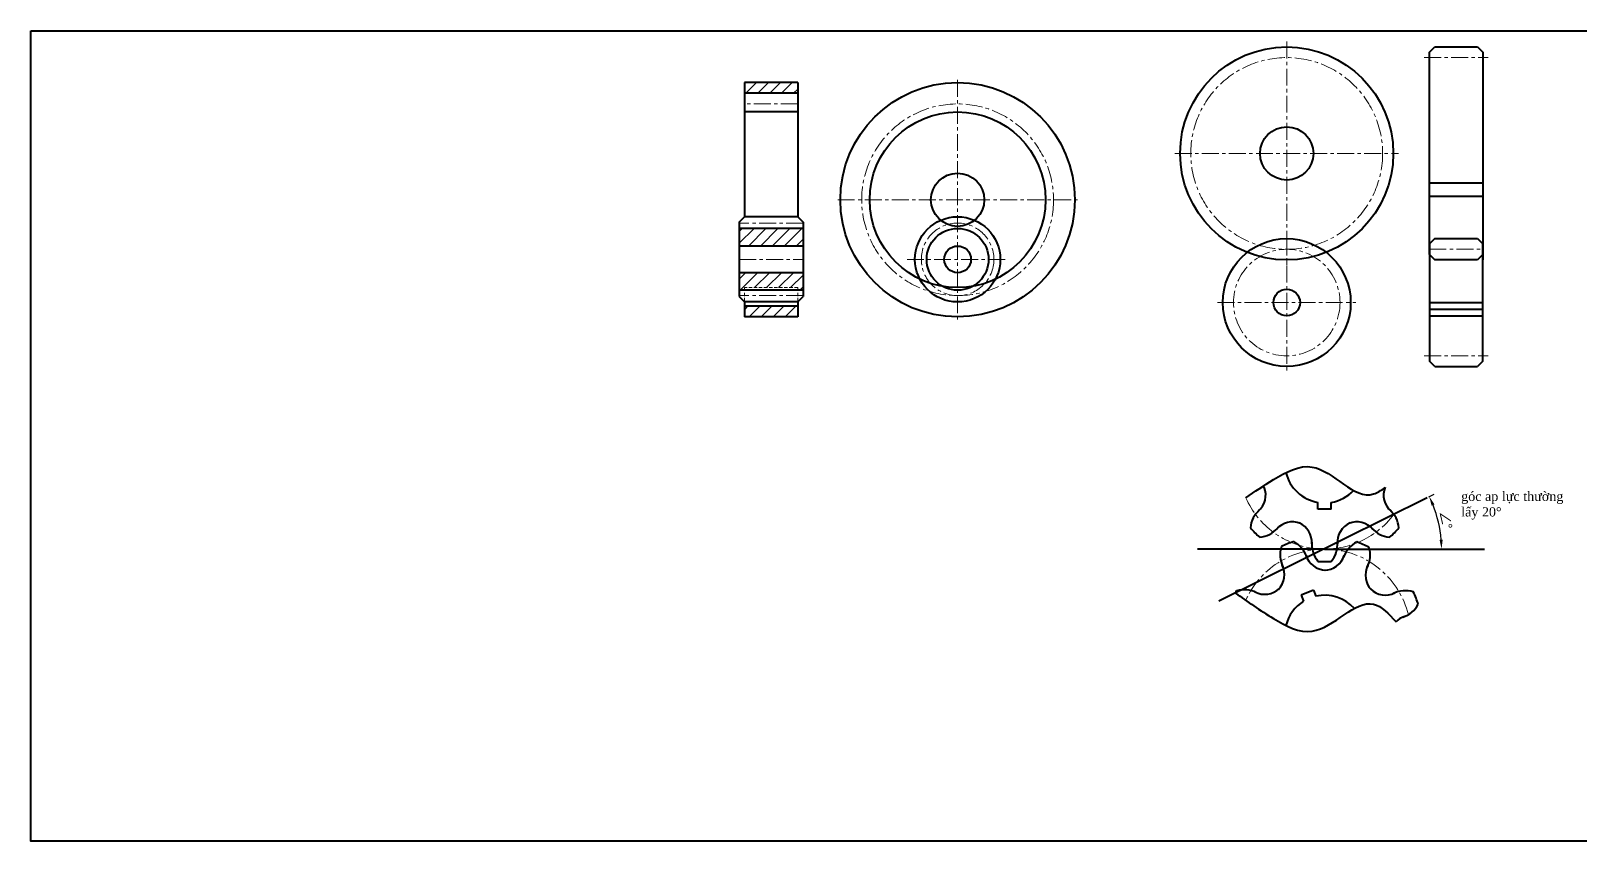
# Model space of a CAD drawing. Header units: millimetres. Extents: x -11382 to 23553, y -372 to 10786.
# Drawn here: x -658 to -77, y 2896 to 3201 of the extents above; entities that cross this region are included whole.
import ezdxf

# ---------------------------------------------------------------- set-up
doc = ezdxf.new("R2010")
doc.units = ezdxf.units.MM
doc.header["$LTSCALE"] = 0.2
doc.header["$PDMODE"] = 3
doc.linetypes.add('CENTER', pattern=[50.8, 31.75, -6.35, 6.35, -6.35])
doc.linetypes.add('HIDDEN', pattern=[9.525, 6.35, -3.175])
for name, color, linetype, lineweight in [('đướng nét đứt', 4, 'HIDDEN', 20), ('đường bao thấy', 7, 'Continuous', 40), ('đường nét mảnh', 220, 'Continuous', 15), ('đường nét tâm', 137, 'CENTER', 15)]:
    doc.layers.add(name, color=color, linetype=linetype, lineweight=lineweight)
doc.styles.add('nhat3.5', font='arial.ttf', dxfattribs={"height": 3.5})
doc.styles.get("Standard").update_dxf_attribs({"font": 'arial.ttf', "height": 3.5})
doc.dimstyles.new('nhật 3.5', dxfattribs={"dimtxt": 1.5, "dimasz": 3.5, "dimexe": 2, "dimexo": 0.7, "dimgap": 1.2, "dimtad": 1, "dimtxsty": 'nhat3.5', "dimcen": 2.5, "dimadec": 0, "dimazin": 0, "dimtfac": 1, "dimtmove": 0, "dimatfit": 3, "dimfxl": 1, "dimarcsym": 0})
pattern_1 = [(45, (-2480.8652, -189.128), (-2.245064, 2.245064), [])]

# ---------------------------------------------------------------- blocks, each defined once
blk = doc.blocks.new('*D74')
at = {"layer": 'Defpoints', "color": 0, "transparency": 16777216}
for p in [(-133.82, 3025.48), (-129.01, 3012.89), (-172.36, 3006.1), (-112.36, 3006.1), (-212.12, 2986.73)]:
    blk.add_point(p, dxfattribs=at)
at = {"layer": 'đường bao thấy', "color": 0, "lineweight": -2, "transparency": 16777216}
blk.add_line((-133.19, 3025.79), (-131.31, 3026.73), dxfattribs=at)
blk.add_arc((-172.98, 3006.1), 44.49, 4.50808, 21.82567, dxfattribs=at)
at = {"layer": 'đường bao thấy', "color": 0, "transparency": 16777216}
for points in [[(-132.21, 3022.4), (-131.14, 3022.88), (-133.1, 3025.84)], [(-128.04, 3009.62), (-129.21, 3009.57), (-128.49, 3006.1)]]:
    blk.add_solid(points, dxfattribs=at)
at = {"layer": 'đường bao thấy', "color": 0, "transparency": 16777216, "insert": (-126.78, 3016.91), "char_height": 3.5, "attachment_point": 5, "rotation": 283.16688, "style": 'nhat3.5'}
blk.add_mtext('{\\fISOCPEUR|b0|i0|c0|p34;∠}%%D', dxfattribs=at)

msp = doc.modelspace()

# ---------------------------------------------------------------- hatches: boundary and pattern name
at = {"layer": 'đường nét mảnh'}
h = msp.add_hatch(dxfattribs=at)
h.set_pattern_fill('ANSI31', color=256, style=0)
h.set_pattern_definition(pattern_1)
h.paths.add_polyline_path([(-390.099, 3181.305), (-390.099, 3177.305), (-370.099, 3177.305), (-370.099, 3181.305)])
h = msp.add_hatch(dxfattribs=at)
h.set_pattern_fill('ANSI31', color=256, style=0)
h.set_pattern_definition(pattern_1)
h.paths.add_polyline_path([(-368.099, 3119.918), (-368.099, 3126.531), (-392.099, 3126.531), (-392.099, 3119.918)])
h = msp.add_hatch(dxfattribs=at)
h.set_pattern_fill('ANSI31', color=256, style=0)
h.set_pattern_definition(pattern_1)
h.paths.add_polyline_path([(-370.099, 3104.305), (-370.099, 3103.305), (-368.099, 3103.305), (-368.099, 3109.918), (-392.099, 3109.918), (-392.099, 3103.305), (-390.099, 3103.305), (-390.099, 3104.305)])
h = msp.add_hatch(dxfattribs=at)
h.set_pattern_fill('ANSI31', color=256, style=0)
h.set_pattern_definition(pattern_1)
h.paths.add_polyline_path([(-390.099, 3097.305), (-390.099, 3093.305), (-370.099, 3093.305), (-370.099, 3097.305)])

# ---------------------------------------------------------------- linework, layer by layer
at = {"layer": 'đướng nét đứt'}
for p, q in [((-370.099, 3104.305), (-390.099, 3104.305)), ((-390.099, 3104.305), (-390.099, 3098.918)), ((-370.099, 3104.305), (-370.099, 3098.918))]:
    msp.add_line(p, q, dxfattribs=at)
at = {"layer": 'đường bao thấy'}
for p, q in [((-132.998, 3192.692), (-130.998, 3194.692)), ((-132.998, 3116.692), (-132.998, 3192.692)), ((-130.998, 3194.692), (-114.998, 3194.692)), ((-114.998, 3194.692), (-112.998, 3192.692)), ((-112.998, 3192.692), (-112.998, 3114.692)), ((-390.099, 3181.305), (-390.099, 3130.918)), ((-370.099, 3181.305), (-390.099, 3181.305)), ((-370.099, 3181.305), (-370.099, 3130.918)), ((-370.099, 3177.305), (-390.099, 3177.305)), ((-370.099, 3170.305), (-390.099, 3170.305)), ((-132.998, 3143.668), (-112.998, 3143.668)), ((-132.998, 3138.668), (-112.998, 3138.668)), ((-392.099, 3128.918), (-390.099, 3130.918)), ((-392.099, 3128.918), (-392.099, 3100.918)), ((-368.099, 3126.531), (-392.099, 3126.531)), ((-370.099, 3130.918), (-390.099, 3130.918)), ((-370.099, 3130.918), (-368.099, 3128.918)), ((-368.099, 3128.918), (-368.099, 3100.918)), ((-131.047, 3122.692), (-133.047, 3120.692)), ((-132.998, 3120.742), (-132.998, 3076.692)), ((-131.047, 3122.692), (-114.998, 3122.692)), ((-114.998, 3122.692), (-112.998, 3120.692)), ((-112.998, 3120.692), (-112.998, 3116.692)), ((-112.998, 3076.692), (-112.998, 3120.692)), ((-368.099, 3119.918), (-392.099, 3119.918)), ((-132.998, 3116.692), (-130.998, 3114.692)), ((-114.998, 3114.692), (-130.998, 3114.692)), ((-112.998, 3116.692), (-114.998, 3114.692)), ((-368.099, 3109.918), (-392.099, 3109.918)), ((-368.099, 3103.305), (-392.099, 3103.305)), ((-392.099, 3100.918), (-390.099, 3098.918)), ((-370.099, 3098.918), (-390.099, 3098.918)), ((-390.099, 3098.918), (-390.099, 3093.305)), ((-370.099, 3097.305), (-390.099, 3097.305)), ((-370.099, 3098.918), (-368.099, 3100.918)), ((-370.099, 3098.918), (-370.099, 3093.305)), ((-132.998, 3098.717), (-112.998, 3098.717)), ((-370.099, 3093.305), (-390.099, 3093.305)), ((-132.998, 3096.217), (-112.998, 3096.217)), ((-132.998, 3093.717), (-112.998, 3093.717)), ((-130.998, 3074.692), (-132.998, 3076.692)), ((-130.998, 3074.692), (-114.998, 3074.692)), ((-112.998, 3076.692), (-114.998, 3074.692)), ((-212.12, 2986.729), (-133.821, 3025.484)), ((-174.857, 3021.14), (-174.857, 3023.65)), ((-169.857, 3021.14), (-169.857, 3023.65)), ((-169.857, 3021.14), (-174.857, 3021.14)), ((-172.357, 3006.1), (-220.015, 3006.1)), ((-172.357, 3006.1), (-112.357, 3006.1)), ((-176.565, 2990.726), (-181.196, 2988.841)), ((-181.196, 2988.841), (-180.25, 2986.516)), ((-176.565, 2990.726), (-175.619, 2988.402))]:
    msp.add_line(p, q, dxfattribs=at)
msp.add_lwpolyline([(-657.909, 3200.708), (116.591, 3200.708), (116.591, 2896.444), (-657.909, 2896.444)], close=True, dxfattribs=at)
for centre, radius in [((-186.59, 3154.692), 40), ((-310.108, 3137.305), 44), ((-310.108, 3137.305), 33), ((-186.59, 3154.692), 10), ((-310.108, 3137.305), 10), ((-310.108, 3114.918), 16), ((-310.108, 3114.918), 11.613), ((-186.59, 3098.692), 24), ((-310.108, 3114.918), 5), ((-186.59, 3098.692), 5)]:
    msp.add_circle(centre, radius, dxfattribs=at)
for centre, radius, start, end in [((-172.357, 3038.44), 15, 194.00948, 260.405932), ((-202.368, 3026.39), 7.9, 310.129811, 21.877236), ((-202.099, 3025.74), 7.9, 23.122764, 31.015158), ((-172.357, 3038.44), 15, 279.594068, 316.509661), ((-142.346, 3026.39), 7.9, 158.122764, 229.870189), ((-142.615, 3025.74), 7.9, 154.949818, 156.877236), ((-190.23, 3013.173), 10.058, 130.65242, 174.786007), ((-184.408, 3008.429), 7.9, 68.122764, 139.870189), ((-185.057, 3008.698), 7.9, 355.129811, 66.877236), ((-159.657, 3008.698), 7.9, 113.122764, 184.870189), ((-160.307, 3008.429), 7.9, 40.129811, 111.877236), ((-154.485, 3013.173), 10.058, 5.213993, 49.34758), ((-172.357, 3038.44), 37.025, 221.128332, 228.871668), ((-197.624, 3020.568), 10.058, 275.213993, 319.34758), ((-147.09, 3020.568), 10.058, 220.65242, 264.786007), ((-172.357, 3038.44), 37.025, 311.128332, 318.871668), ((-179.016, 3003.985), 10.058, 162.365362, 206.498949), ((-172.357, 2973.76), 37.025, 108.279701, 116.023037), ((-188.702, 3000.042), 10.058, 17.803789, 61.937376), ((-167.129, 3007.936), 10.058, 175.65242, 219.786007), ((-177.586, 3007.936), 10.058, 320.213993, 4.34758), ((-155.694, 2999.841), 10.058, 117.365362, 161.498949), ((-172.357, 2973.76), 37.025, 63.279701, 71.023037), ((-165.331, 3003.901), 10.058, 332.803789, 16.937376), ((-195.334, 2996.519), 7.9, 315.274133, 27.021557), ((-171.809, 3006.096), 7.9, 197.28118, 269.028605), ((-172.357, 3038.44), 37.025, 266.128332, 273.871668), ((-172.512, 3006.1), 7.9, 270.274133, 342.021557), ((-149.105, 2996.237), 7.9, 152.28118, 224.028605), ((-172.357, 2973.76), 37.025, 153.279701, 154.712294), ((-202.498, 2980.787), 10.058, 62.803789, 106.937376), ((-194.834, 2997.013), 7.9, 242.28118, 314.028605), ((-172.357, 2973.76), 15, 121.745437, 165.931283), ((-172.357, 2973.76), 15, 41.996426, 102.557301), ((-149.599, 2996.737), 7.9, 225.274133, 297.021557), ((-142.133, 2980.419), 10.058, 72.365362, 116.498949), ((-172.357, 2973.76), 37.025, 18.279701, 26.023037), ((-140.022, 2973.212), 7.9, 107.28118, 134.553852), ((-146.076, 2990.105), 10.058, 287.803789, 331.937376)]:
    msp.add_arc(centre, radius, start, end, dxfattribs=at)
at = {"layer": 'đường bao thấy', "color": 5}
for points, knots in [([(-201.933, 3025.358), (-198.634, 3027.65), (-191.03, 3032.775), (-173.578, 3042.301), (-159.93, 3022.394), (-151.172, 3028.163), (-149.772, 3029.085)], [5.1395784, 5.1395784, 5.1395784, 5.1395784, 17.4355039, 32.7367446, 57.8942258, 62.6794294, 62.6794294, 62.6794294, 62.6794294]), ([(-205.834, 2989.576), (-201.267, 2986.356), (-192.616, 2980.27), (-173.709, 2970.068), (-157.512, 2991.57), (-148.306, 2981.762), (-145.564, 2978.842)], [0.2557083, 0.2557083, 0.2557083, 0.2557083, 17.4355039, 32.7367446, 57.8942258, 68.5606306, 68.5606306, 68.5606306, 68.5606306])]:
    msp.add_open_spline(points, degree=3, knots=knots, dxfattribs=at)
at = {"layer": 'đường nét tâm'}
for p, q in [((-186.59, 3196.692), (-186.59, 3112.692)), ((-134.998, 3190.692), (-110.998, 3190.692)), ((-310.108, 3182.305), (-310.108, 3092.305)), ((-370.099, 3173.305), (-390.099, 3173.305)), ((-228.59, 3154.692), (-144.59, 3154.692)), ((-355.108, 3137.305), (-265.108, 3137.305)), ((-368.099, 3128.531), (-392.099, 3128.531)), ((-186.59, 3122.692), (-186.59, 3072.692)), ((-392.099, 3114.918), (-368.099, 3114.918)), ((-329.108, 3114.918), (-291.108, 3114.918)), ((-133.047, 3118.692), (-112.998, 3118.692)), ((-368.099, 3101.305), (-392.099, 3101.305)), ((-212.59, 3098.692), (-160.59, 3098.692)), ((-134.998, 3078.692), (-110.998, 3078.692))]:
    msp.add_line(p, q, dxfattribs=at)
for centre, radius in [((-186.59, 3154.692), 36), ((-310.108, 3137.305), 36), ((-310.108, 3114.918), 13.613), ((-186.59, 3098.692), 20)]:
    msp.add_circle(centre, radius, dxfattribs=at)
for centre, start, end in [((-172.357, 3038.44), 203.8619, 323.388712), ((-172.357, 2973.76), 13.762657, 156.145447)]:
    msp.add_arc(centre, 32.34, start, end, dxfattribs=at)

# ---------------------------------------------------------------- texts
at = {"layer": 'đường bao thấy', "insert": (-121.111, 3027.677), "char_height": 3.5, "width": 38.68644, "attachment_point": 1}
msp.add_mtext('{\\fTimes New Roman|b0|i0|c0|p18;góc ap} {\\fTimes New Roman|b0|i0|c0|p18;lực thường lấy 20%%D}', dxfattribs=at)

# ---------------------------------------------------------------- dimensions: what is measured, and where the dimension line sits
at = {"layer": 'đường bao thấy'}
dim = msp.add_angular_dim_2l(base=(-129.008, 3012.89), line1=((-172.357, 3006.1), (-112.357, 3006.1)), line2=((-212.12, 2986.729), (-133.821, 3025.484)), text='{\\fISOCPEUR|b0|i0|c0|p34;∠}%%D', dimstyle='nhật 3.5', dxfattribs=at)
dim.commit()
dim.dimension.update_dxf_attribs({"geometry": '*D74', "text_midpoint": (-126.776, 3016.91)})

doc.saveas('drawing.dxf')
